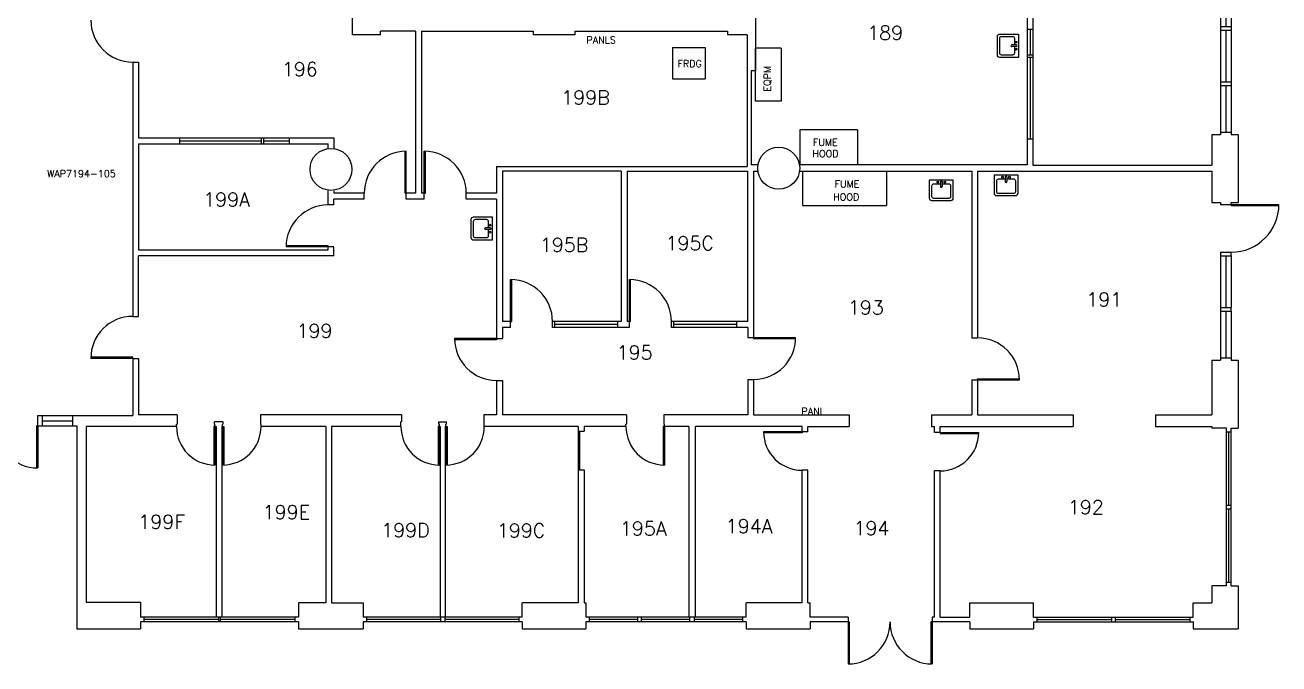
# Model space of a CAD drawing. Header units: inches. Extents: x -10292 to -5324, y 13582 to 17307.
# Drawn here: x -7176 to -6101, y 14631 to 15179 of the extents above; entities that cross this region are included whole.
import ezdxf
from ezdxf.enums import TextEntityAlignment as Align

# ---------------------------------------------------------------- set-up
doc = ezdxf.new("R2010")
doc.units = ezdxf.units.IN
doc.header["$MEASUREMENT"] = 0
doc.layers.get('0').update_dxf_attribs({"plot": 0})
for name, color, linetype in [('A-AREA-IDEN', 7, 'Continuous'), ('A-COLS', 1, 'Continuous'), ('A-DOOR', 3, 'Continuous'), ('A-EQPM', 9, 'Continuous'), ('A-FLOR-PFIX', 9, 'Continuous'), ('A-GLAZ', 5, 'Continuous'), ('A-WALL-FULL', 7, 'Continuous'), ('T-WIFI-WAPS', 8, 'Continuous')]:
    doc.layers.add(name, color=color, linetype=linetype)
doc.layers.get('0').off()
doc.styles.get("Standard").update_dxf_attribs({"font": 'romans.shx', "height": 12})

# ---------------------------------------------------------------- blocks, each defined once
blk = doc.blocks.new('SINKSQUARE')
at = {"layer": 'A-FLOR-PFIX'}
for p, q in [((-10, 0), (10, 0)), ((-0.8, -1.8), (-0.8, -5.8)), ((0.7, -1.8), (0.7, -5.8))]:
    blk.add_line(p, q, dxfattribs=at)
for points in [[(10, 0), (10, -16, -0.414214), (8, -18), (-8, -18, -0.414214), (-10, -16), (-10, 0)], [(0.7, -3.5), (6.5, -3.5, -0.414214), (8, -5), (8, -14.5, -0.414214), (6.5, -16), (-6.5, -16, -0.414214), (-8, -14.5), (-8, -5, -0.414214), (-6.5, -3.5), (-0.8, -3.5)]]:
    blk.add_lwpolyline(points, format="xyb", dxfattribs=at)
for centre in [(-3, -2), (3, -2)]:
    blk.add_circle(centre, 0.75, dxfattribs=at)
for centre, start, end in [((0, -1.8), 0, 180), ((0, -5.8), 180, 0)]:
    blk.add_arc(centre, 0.75, start, end, dxfattribs=at)
for tag, p in [('INFO_BLOCK_ID', (0, 0)), ('ROOM_NUMBER', (0, -9)), ('SM_DESCRIPTION', (0, -18)), ('HEIGHT', (0, -27)), ('COMMENT', (0, -36))]:
    blk.add_attdef(tag, text='', height=6).set_placement(p, align=Align.CENTER)

msp = doc.modelspace()

# ---------------------------------------------------------------- linework, layer by layer
at = {"layer": 'A-COLS'}
for centre in [(-6913.8, 15054.8), (-6529.8, 15055.8)]:
    msp.add_circle(centre, 18, dxfattribs=at)
at = {"layer": 'A-DOOR'}
for p, q in [((-6850.3, 15034.3), (-6850.3, 15070.3)), ((-6849.3, 15034.3), (-6849.3, 15070.3)), ((-6833.8, 15034.3), (-6833.8, 15070.3)), ((-6832.8, 15034.3), (-6832.8, 15070.3)), ((-6849.3, 15034.3), (-6850.3, 15034.3)), ((-6833.8, 15034.3), (-6832.8, 15034.3)), ((-6141.8, 15024.8), (-6100.8, 15024.8)), ((-6141.8, 15024.8), (-6141.8, 15023.8)), ((-6141.8, 15023.8), (-6100.8, 15023.8)), ((-6916.3, 14989.3), (-6952.3, 14989.3)), ((-6916.3, 14988.3), (-6952.3, 14988.3)), ((-6916.3, 14988.3), (-6916.3, 14989.3)), ((-6759.8, 14924.3), (-6759.8, 14960.3)), ((-6758.8, 14924.3), (-6758.8, 14960.3)), ((-6657.8, 14924.3), (-6657.8, 14960.3)), ((-6656.8, 14924.3), (-6656.8, 14960.3)), ((-6759.8, 14924.3), (-6758.8, 14924.3)), ((-6657.8, 14924.3), (-6656.8, 14924.3)), ((-6771.8, 14909.8), (-6807.8, 14909.8)), ((-6771.8, 14908.8), (-6807.8, 14908.8)), ((-6771.8, 14909.8), (-6771.8, 14908.8)), ((-6551.3, 14910.8), (-6515.3, 14910.8)), ((-6551.3, 14910.8), (-6551.3, 14909.8)), ((-6551.3, 14909.8), (-6515.3, 14909.8)), ((-7083.8, 14893.8), (-7119.8, 14893.8)), ((-7083.8, 14892.8), (-7083.8, 14893.8)), ((-7083.8, 14892.8), (-7119.8, 14892.8)), ((-6359.3, 14874.3), (-6359.3, 14875.3)), ((-6359.3, 14875.3), (-6323.3, 14875.3)), ((-6359.3, 14874.3), (-6323.3, 14874.3)), ((-7165.3, 14834.8), (-7166.3, 14834.8)), ((-7166.3, 14834.8), (-7166.3, 14798.8)), ((-7165.3, 14834.8), (-7165.3, 14798.8)), ((-7013.3, 14834.3), (-7014.3, 14834.3)), ((-7014.3, 14834.3), (-7014.3, 14801.3)), ((-7013.3, 14834.3), (-7013.3, 14801.3)), ((-7006.8, 14834.3), (-7006.8, 14801.3)), ((-7006.8, 14834.3), (-7005.8, 14834.3)), ((-7005.8, 14834.3), (-7005.8, 14801.3)), ((-6820.8, 14834.3), (-6821.8, 14834.3)), ((-6821.8, 14834.3), (-6821.8, 14801.3)), ((-6820.8, 14834.3), (-6820.8, 14801.3)), ((-6815.3, 14834.3), (-6815.3, 14801.3)), ((-6815.3, 14834.3), (-6814.3, 14834.3)), ((-6814.3, 14834.3), (-6814.3, 14801.3)), ((-6701.8, 14830.3), (-6701.8, 14797.3)), ((-6701.8, 14830.3), (-6700.8, 14830.3)), ((-6700.8, 14830.3), (-6700.8, 14797.3)), ((-6627.8, 14834.3), (-6628.8, 14834.3)), ((-6628.8, 14834.3), (-6628.8, 14801.3)), ((-6627.8, 14834.3), (-6627.8, 14801.3)), ((-6509.8, 14829.8), (-6542.8, 14829.8)), ((-6509.8, 14829.8), (-6509.8, 14828.8)), ((-6391.3, 14829.3), (-6358.3, 14829.3)), ((-6391.3, 14829.3), (-6391.3, 14828.3)), ((-6509.8, 14828.8), (-6542.8, 14828.8)), ((-6391.3, 14828.3), (-6358.3, 14828.3)), ((-6470.3, 14666.8), (-6470.3, 14630.8)), ((-6470.3, 14666.8), (-6469.3, 14666.8)), ((-6469.3, 14666.8), (-6469.3, 14630.8)), ((-6398.3, 14666.8), (-6399.3, 14666.8)), ((-6399.3, 14666.8), (-6399.3, 14630.8)), ((-6398.3, 14666.8), (-6398.3, 14630.8))]:
    msp.add_line(p, q, dxfattribs=at)
for centre, radius, start, end in [((-7083.8, 15182.8), 36, 180, 270), ((-6849.3, 15034.3), 36, 90, 180), ((-6833.8, 15034.3), 36, 0, 90), ((-6916.3, 14988.3), 36, 90, 180), ((-6141.8, 15024.8), 41, 270, 0), ((-6759.8, 14924.3), 36, 0, 90), ((-6657.8, 14924.3), 36, 0, 90), ((-7083.8, 14892.8), 36, 90, 180), ((-6771.8, 14909.8), 36, 180, 270), ((-6551.3, 14910.8), 36, 270, 0), ((-6359.3, 14874.3), 36, 0, 90), ((-7165.3, 14834.8), 36, 180, 270), ((-7013.3, 14834.3), 33, 180, 270), ((-7006.8, 14834.3), 33, 270, 0), ((-6820.8, 14834.3), 33, 180, 270), ((-6815.3, 14834.3), 33, 270, 0), ((-6627.8, 14834.3), 33, 180, 270), ((-6509.8, 14829.8), 33, 180, 270), ((-6391.3, 14829.3), 33, 270, 0), ((-6470.3, 14666.8), 36, 270, 0), ((-6398.3, 14666.8), 36, 180, 270)]:
    msp.add_arc(centre, radius, start, end, dxfattribs=at)
at = {"layer": 'A-EQPM'}
for p, q in [((-6620.8, 15159.3), (-6620.8, 15132.3)), ((-6620.8, 15159.3), (-6592.8, 15159.3)), ((-6592.8, 15159.3), (-6592.8, 15132.3)), ((-6527.8, 15158.8), (-6549.8, 15158.8)), ((-6549.8, 15113.3), (-6549.8, 15158.8)), ((-6527.8, 15158.8), (-6527.8, 15113.3)), ((-6620.8, 15132.3), (-6592.8, 15132.3)), ((-6527.8, 15113.3), (-6549.8, 15113.3)), ((-6511.8, 15088.8), (-6511.8, 15058.8)), ((-6462.3, 15088.8), (-6511.8, 15088.8)), ((-6462.3, 15088.8), (-6462.3, 15058.8)), ((-6509.3, 15053.3), (-6509.3, 15023.8)), ((-6437.3, 15053.3), (-6437.3, 15023.8)), ((-6509.3, 15023.8), (-6437.3, 15023.8))]:
    msp.add_line(p, q, dxfattribs=at)
at = {"layer": 'A-GLAZ'}
for p, q in [((-6150.9, 15217.3), (-6150.9, 15177.3)), ((-6146.4, 15217.3), (-6146.4, 15177.3)), ((-6141.9, 15217.3), (-6141.9, 15177.3)), ((-6316.8, 15174.8), (-6316.8, 15152.8)), ((-6314.3, 15174.8), (-6314.3, 15152.8)), ((-6311.8, 15174.8), (-6311.8, 15152.8)), ((-6150.9, 15174.3), (-6150.9, 15129.8)), ((-6146.4, 15174.3), (-6146.4, 15129.8)), ((-6141.9, 15174.3), (-6141.9, 15129.8)), ((-6316.8, 15150.8), (-6316.8, 15080.8)), ((-6314.3, 15150.8), (-6314.3, 15080.8)), ((-6311.8, 15150.8), (-6311.8, 15080.8)), ((-6150.9, 15126.8), (-6150.9, 15086.8)), ((-6146.4, 15126.8), (-6146.4, 15086.8)), ((-6141.9, 15126.8), (-6141.9, 15086.8)), ((-7043.3, 15081.8), (-6973.3, 15081.8)), ((-7043.3, 15079.3), (-6973.3, 15079.3)), ((-7043.3, 15076.8), (-6973.3, 15076.8)), ((-6971.3, 15081.8), (-6949.3, 15081.8)), ((-6971.3, 15079.3), (-6949.3, 15079.3)), ((-6971.3, 15076.8), (-6949.3, 15076.8)), ((-6150.8, 14980.8), (-6150.8, 14936.3)), ((-6146.3, 14980.8), (-6146.3, 14936.3)), ((-6141.8, 14980.8), (-6141.8, 14936.3)), ((-6150.8, 14933.3), (-6150.8, 14893.3)), ((-6146.3, 14933.3), (-6146.3, 14893.3)), ((-6141.8, 14933.3), (-6141.8, 14893.3)), ((-6667.8, 14924.3), (-6721.8, 14924.3)), ((-6667.8, 14921.8), (-6721.8, 14921.8)), ((-6667.8, 14919.3), (-6721.8, 14919.3)), ((-6565.8, 14924.3), (-6619.8, 14924.3)), ((-6565.8, 14921.8), (-6619.8, 14921.8)), ((-6565.8, 14919.3), (-6619.8, 14919.3)), ((-7161.3, 14843.8), (-7135.3, 14843.8)), ((-7161.3, 14839.3), (-7135.3, 14839.3)), ((-7161.3, 14834.8), (-7135.3, 14834.8)), ((-6145.8, 14766.8), (-6145.8, 14829.8)), ((-6143.8, 14766.8), (-6143.8, 14829.8)), ((-6141.8, 14766.8), (-6141.8, 14829.8)), ((-6145.8, 14700.8), (-6145.8, 14763.8)), ((-6143.8, 14700.8), (-6143.8, 14763.8)), ((-6141.8, 14700.8), (-6141.8, 14763.8)), ((-7010.3, 14670.8), (-7074.3, 14670.8)), ((-7010.3, 14668.8), (-7074.3, 14668.8)), ((-6944.8, 14670.8), (-7008.8, 14670.8)), ((-6944.8, 14668.8), (-7008.8, 14668.8)), ((-6819.8, 14670.8), (-6883.3, 14670.8)), ((-6819.8, 14668.8), (-6883.3, 14668.8)), ((-6752.8, 14670.8), (-6816.3, 14670.8)), ((-6752.8, 14668.8), (-6816.3, 14668.8)), ((-6650.8, 14670.8), (-6692.3, 14670.8)), ((-6650.8, 14668.8), (-6692.3, 14668.8)), ((-6606.3, 14670.8), (-6647.8, 14670.8)), ((-6606.3, 14668.8), (-6647.8, 14668.8)), ((-6560.8, 14670.8), (-6602.3, 14670.8)), ((-6560.8, 14668.8), (-6602.3, 14668.8)), ((-6308.3, 14670.8), (-6244.3, 14670.8)), ((-6308.3, 14668.8), (-6244.3, 14668.8)), ((-6241.3, 14670.8), (-6177.3, 14670.8)), ((-6241.3, 14668.8), (-6177.3, 14668.8)), ((-7010.3, 14666.8), (-7074.3, 14666.8)), ((-6944.8, 14666.8), (-7008.8, 14666.8)), ((-6819.8, 14666.8), (-6883.3, 14666.8)), ((-6752.8, 14666.8), (-6816.3, 14666.8)), ((-6650.8, 14666.8), (-6692.3, 14666.8)), ((-6606.3, 14666.8), (-6647.8, 14666.8)), ((-6560.8, 14666.8), (-6602.3, 14666.8)), ((-6308.3, 14666.8), (-6244.3, 14666.8)), ((-6241.3, 14666.8), (-6177.3, 14666.8))]:
    msp.add_line(p, q, dxfattribs=at)
at = {"layer": 'A-WALL-FULL'}
for p, q in [((-6549.8, 15196.3), (-6549.8, 15139.3)), ((-6895.3, 15170.3), (-6895.3, 15194.3)), ((-6316.8, 15193.3), (-6316.8, 15174.8)), ((-6311.8, 15193.3), (-6311.8, 15174.8)), ((-6841.3, 15173.3), (-6871.3, 15173.3)), ((-6871.3, 15170.3), (-6871.3, 15173.3)), ((-6841.3, 15173.3), (-6841.3, 15034.3)), ((-6836.3, 15173.3), (-6836.3, 15034.3)), ((-6836.3, 15173.3), (-6740.3, 15173.3)), ((-6740.3, 15173.3), (-6740.3, 15170.3)), ((-6704.8, 15173.3), (-6704.8, 15170.3)), ((-6704.8, 15173.3), (-6573.8, 15173.3)), ((-6573.8, 15173.3), (-6573.8, 15170.3)), ((-6311.8, 15174.8), (-6316.8, 15174.8)), ((-6150.9, 15177.3), (-6141.9, 15177.3)), ((-6150.9, 15177.3), (-6150.9, 15174.3)), ((-6150.9, 15174.3), (-6141.9, 15174.3)), ((-6141.9, 15177.3), (-6141.9, 15174.3)), ((-6871.3, 15170.3), (-6895.3, 15170.3)), ((-6704.8, 15170.3), (-6740.3, 15170.3)), ((-6556.8, 15170.3), (-6573.8, 15170.3)), ((-6556.8, 15170.3), (-6556.8, 15057.3)), ((-6311.8, 15152.8), (-6316.8, 15152.8)), ((-6316.8, 15152.8), (-6316.8, 15150.8)), ((-6311.8, 15152.8), (-6311.8, 15150.8)), ((-7083.8, 15146.8), (-7083.8, 14928.8)), ((-7083.8, 15146.8), (-7078.8, 15146.8)), ((-7078.8, 15146.8), (-7078.8, 15081.8)), ((-6311.8, 15150.8), (-6316.8, 15150.8)), ((-6549.8, 15139.3), (-6553.3, 15139.3)), ((-6553.3, 15139.3), (-6553.3, 15058.8)), ((-6150.9, 15129.8), (-6141.9, 15129.8)), ((-6150.9, 15129.8), (-6150.9, 15126.8)), ((-6150.9, 15126.8), (-6141.9, 15126.8)), ((-6141.9, 15129.8), (-6141.9, 15126.8)), ((-7078.8, 15081.8), (-7043.3, 15081.8)), ((-7078.8, 15076.8), (-7078.8, 14985.8)), ((-7078.8, 15076.8), (-7043.3, 15076.8)), ((-7043.3, 15076.8), (-7043.3, 15081.8)), ((-6973.3, 15081.8), (-6971.3, 15081.8)), ((-6973.3, 15076.8), (-6973.3, 15081.8)), ((-6973.3, 15076.8), (-6971.3, 15076.8)), ((-6971.3, 15076.8), (-6971.3, 15081.8)), ((-6949.3, 15081.8), (-6911.3, 15081.8)), ((-6949.3, 15076.8), (-6949.3, 15081.8)), ((-6949.3, 15076.8), (-6916.3, 15076.8)), ((-6916.3, 15073.1), (-6916.3, 15076.8)), ((-6911.3, 15081.8), (-6911.3, 15073.1)), ((-6316.8, 15080.8), (-6316.8, 15058.8)), ((-6311.8, 15080.8), (-6316.8, 15080.8)), ((-6311.8, 15080.8), (-6311.8, 15058.3)), ((-6158.3, 15084.3), (-6158.3, 15058.3)), ((-6150.9, 15084.3), (-6158.3, 15084.3)), ((-6150.9, 15086.8), (-6150.9, 15084.3)), ((-6150.9, 15086.8), (-6141.9, 15086.8)), ((-6141.9, 15086.8), (-6141.9, 15084.3)), ((-6135.8, 15084.3), (-6141.9, 15084.3)), ((-6135.8, 15084.3), (-6135.8, 15026.3)), ((-6771.8, 15057.3), (-6556.8, 15057.3)), ((-6771.8, 15057.3), (-6771.8, 15034.3)), ((-6548.1, 15058.8), (-6553.3, 15058.8)), ((-6316.8, 15058.8), (-6511.6, 15058.8)), ((-6311.8, 15058.3), (-6158.3, 15058.3)), ((-6766.8, 15053.3), (-6766.8, 14924.3)), ((-6664.8, 15053.3), (-6766.8, 15053.3)), ((-6664.8, 15053.3), (-6664.8, 14924.3)), ((-6659.8, 15053.3), (-6659.8, 14924.3)), ((-6659.8, 15053.3), (-6556.3, 15053.3)), ((-6556.3, 14924.3), (-6556.3, 15053.3)), ((-6551.3, 15053.3), (-6551.3, 14910.8)), ((-6551.3, 15053.3), (-6548.1, 15053.3)), ((-6511.5, 15053.3), (-6364.3, 15053.3)), ((-6364.3, 15053.3), (-6364.3, 14910.3)), ((-6359.3, 15053.3), (-6359.3, 14910.3)), ((-6359.3, 15053.3), (-6158.3, 15053.3)), ((-6158.3, 15053.3), (-6158.3, 15026.3)), ((-6916.3, 15024.3), (-6916.3, 15036.5)), ((-6911.3, 15036.5), (-6911.3, 15034.3)), ((-6885.3, 15034.3), (-6911.3, 15034.3)), ((-6885.3, 15029.3), (-6885.3, 15034.3)), ((-6849.3, 15029.3), (-6849.3, 15034.3)), ((-6841.3, 15034.3), (-6849.3, 15034.3)), ((-6833.8, 15034.3), (-6836.3, 15034.3)), ((-6833.8, 15029.3), (-6833.8, 15034.3)), ((-6771.8, 15034.3), (-6797.8, 15034.3)), ((-6797.8, 15029.3), (-6797.8, 15034.3)), ((-6911.3, 15024.3), (-6916.3, 15024.3)), ((-6911.3, 15024.3), (-6911.3, 15029.3)), ((-6885.3, 15029.3), (-6911.3, 15029.3)), ((-6833.8, 15029.3), (-6849.3, 15029.3)), ((-6771.8, 15029.3), (-6797.8, 15029.3)), ((-6771.8, 15029.3), (-6771.8, 14909.8)), ((-6158.3, 15026.3), (-6150.8, 15026.3)), ((-6150.8, 15026.3), (-6150.8, 15024.8)), ((-6150.8, 15024.8), (-6141.8, 15024.8)), ((-6141.8, 15026.3), (-6135.8, 15026.3)), ((-6141.8, 15024.8), (-6141.8, 15026.3)), ((-6556.3, 15022.2), (-6556.3, 15022.2)), ((-7078.8, 14985.8), (-6916.3, 14985.8)), ((-6911.3, 14980.8), (-7078.8, 14980.8)), ((-7078.8, 14928.8), (-7078.8, 14980.8)), ((-6916.3, 14985.8), (-6916.3, 14988.3)), ((-6911.3, 14988.3), (-6916.3, 14988.3)), ((-6911.3, 14980.8), (-6911.3, 14988.3)), ((-6150.8, 14983.8), (-6150.8, 14980.8)), ((-6150.8, 14983.8), (-6141.8, 14983.8)), ((-6150.8, 14980.8), (-6141.8, 14980.8)), ((-6141.8, 14980.8), (-6141.8, 14983.8)), ((-7083.8, 14928.8), (-7078.8, 14928.8)), ((-6150.8, 14936.3), (-6150.8, 14933.3)), ((-6150.8, 14936.3), (-6141.8, 14936.3)), ((-6150.8, 14933.3), (-6141.8, 14933.3)), ((-6141.8, 14933.3), (-6141.8, 14936.3)), ((-6759.8, 14924.3), (-6766.8, 14924.3)), ((-6759.8, 14919.3), (-6766.8, 14919.3)), ((-6766.8, 14919.3), (-6766.8, 14909.8)), ((-6759.8, 14919.3), (-6759.8, 14924.3)), ((-6723.8, 14919.3), (-6723.8, 14924.3)), ((-6721.8, 14924.3), (-6723.8, 14924.3)), ((-6721.8, 14919.3), (-6723.8, 14919.3)), ((-6721.8, 14919.3), (-6721.8, 14924.3)), ((-6667.8, 14919.3), (-6667.8, 14924.3)), ((-6664.8, 14924.3), (-6667.8, 14924.3)), ((-6657.8, 14919.3), (-6667.8, 14919.3)), ((-6657.8, 14924.3), (-6659.8, 14924.3)), ((-6657.8, 14919.3), (-6657.8, 14924.3)), ((-6621.8, 14919.3), (-6621.8, 14924.3)), ((-6619.8, 14924.3), (-6621.8, 14924.3)), ((-6619.8, 14919.3), (-6621.8, 14919.3)), ((-6619.8, 14919.3), (-6619.8, 14924.3)), ((-6556.3, 14924.3), (-6565.8, 14924.3)), ((-6565.8, 14919.3), (-6565.8, 14924.3)), ((-6556.3, 14919.3), (-6565.8, 14919.3)), ((-6556.3, 14919.3), (-6556.3, 14910.8)), ((-6771.8, 14909.8), (-6766.8, 14909.8)), ((-6556.3, 14910.8), (-6551.3, 14910.8)), ((-6364.3, 14910.3), (-6359.3, 14910.3)), ((-7083.8, 14892.8), (-7083.8, 14843.8)), ((-7083.8, 14892.8), (-7078.8, 14892.8)), ((-7078.8, 14892.8), (-7078.8, 14844.3)), ((-6158.3, 14891.3), (-6158.3, 14844.3)), ((-6158.3, 14891.3), (-6150.8, 14891.3)), ((-6150.8, 14893.3), (-6150.8, 14891.3)), ((-6150.8, 14893.3), (-6141.8, 14893.3)), ((-6141.8, 14893.3), (-6141.8, 14891.3)), ((-6141.8, 14891.3), (-6135.8, 14891.3)), ((-6135.8, 14891.3), (-6135.8, 14832.8)), ((-6771.8, 14873.8), (-6771.8, 14844.3)), ((-6771.8, 14873.8), (-6766.8, 14873.8)), ((-6766.8, 14873.8), (-6766.8, 14844.3)), ((-6556.3, 14874.8), (-6556.3, 14844.3)), ((-6556.3, 14874.8), (-6551.3, 14874.8)), ((-6551.3, 14874.8), (-6551.3, 14844.3)), ((-6364.3, 14874.3), (-6364.3, 14844.3)), ((-6364.3, 14874.3), (-6359.3, 14874.3)), ((-6359.3, 14874.3), (-6359.3, 14844.3)), ((-7165.3, 14834.8), (-7165.3, 14843.8)), ((-7165.3, 14843.8), (-7161.3, 14843.8)), ((-7161.3, 14834.8), (-7161.3, 14843.8)), ((-7135.3, 14843.8), (-7083.8, 14843.8)), ((-7135.3, 14834.8), (-7135.3, 14843.8)), ((-7045.8, 14844.3), (-7078.8, 14844.3)), ((-7045.8, 14844.3), (-7045.8, 14836.3)), ((-6853.3, 14844.3), (-6974.3, 14844.3)), ((-6974.3, 14844.3), (-6974.3, 14836.3)), ((-6853.3, 14844.3), (-6853.3, 14838.3)), ((-6771.8, 14844.3), (-6782.8, 14844.3)), ((-6782.8, 14844.3), (-6782.8, 14836.3)), ((-6660.3, 14844.3), (-6766.8, 14844.3)), ((-6660.3, 14844.3), (-6660.3, 14836.3)), ((-6556.3, 14844.3), (-6628.3, 14844.3)), ((-6628.3, 14844.3), (-6628.3, 14836.3)), ((-6551.3, 14844.3), (-6469.3, 14844.3)), ((-6469.3, 14844.3), (-6469.3, 14834.3)), ((-6398.8, 14844.3), (-6364.3, 14844.3)), ((-6398.8, 14844.3), (-6398.8, 14834.3)), ((-6359.3, 14844.3), (-6277.3, 14844.3)), ((-6277.3, 14844.3), (-6277.3, 14834.3)), ((-6206.8, 14844.3), (-6158.3, 14844.3)), ((-6206.8, 14844.3), (-6206.8, 14834.3)), ((-7165.3, 14834.8), (-7161.3, 14834.8)), ((-7135.3, 14834.8), (-7131.8, 14834.8)), ((-7131.8, 14834.8), (-7131.8, 14660.8)), ((-7046.3, 14834.3), (-7123.8, 14834.3)), ((-7123.8, 14834.3), (-7123.8, 14683.8)), ((-7046.3, 14836.3), (-7045.8, 14836.3)), ((-7046.3, 14834.3), (-7046.3, 14836.3)), ((-7006.3, 14838.3), (-7013.8, 14838.3)), ((-7013.8, 14836.3), (-7013.8, 14838.3)), ((-7013.3, 14836.3), (-7013.8, 14836.3)), ((-7013.3, 14834.3), (-7013.3, 14836.3)), ((-7012.3, 14834.3), (-7013.3, 14834.3)), ((-7012.3, 14834.3), (-7012.3, 14670.8)), ((-7007.3, 14834.3), (-7007.3, 14670.8)), ((-7006.8, 14834.3), (-7007.3, 14834.3)), ((-7006.3, 14836.3), (-7006.8, 14836.3)), ((-7006.8, 14834.3), (-7006.8, 14836.3)), ((-7006.3, 14836.3), (-7006.3, 14838.3)), ((-6974.3, 14836.3), (-6973.8, 14836.3)), ((-6973.8, 14834.3), (-6973.8, 14836.3)), ((-6918.3, 14834.3), (-6973.8, 14834.3)), ((-6918.3, 14834.3), (-6918.3, 14683.3)), ((-6853.8, 14834.3), (-6913.3, 14834.3)), ((-6913.3, 14834.3), (-6913.3, 14683.3)), ((-6853.8, 14834.3), (-6853.8, 14838.3)), ((-6853.3, 14838.3), (-6853.8, 14838.3)), ((-6821.3, 14838.3), (-6814.8, 14838.3)), ((-6821.3, 14836.3), (-6821.3, 14838.3)), ((-6820.8, 14836.3), (-6821.3, 14836.3)), ((-6820.8, 14834.3), (-6820.8, 14836.3)), ((-6820.8, 14834.3), (-6820.3, 14834.3)), ((-6820.3, 14834.3), (-6820.3, 14670.8)), ((-6815.8, 14834.3), (-6815.8, 14670.8)), ((-6815.8, 14834.3), (-6815.3, 14834.3)), ((-6814.8, 14836.3), (-6815.3, 14836.3)), ((-6815.3, 14834.3), (-6815.3, 14836.3)), ((-6814.8, 14836.3), (-6814.8, 14838.3)), ((-6782.3, 14834.3), (-6782.3, 14836.3)), ((-6701.8, 14834.3), (-6782.3, 14834.3)), ((-6701.8, 14834.3), (-6701.8, 14830.3)), ((-6701.8, 14830.3), (-6696.8, 14830.3)), ((-6696.8, 14834.3), (-6696.8, 14830.3)), ((-6660.8, 14834.3), (-6696.8, 14834.3)), ((-6660.8, 14834.3), (-6660.8, 14836.3)), ((-6660.3, 14836.3), (-6660.8, 14836.3)), ((-6628.3, 14836.3), (-6627.8, 14836.3)), ((-6627.8, 14834.3), (-6627.8, 14836.3)), ((-6606.8, 14834.3), (-6627.8, 14834.3)), ((-6606.8, 14834.3), (-6606.8, 14670.8)), ((-6509.8, 14834.3), (-6601.3, 14834.3)), ((-6601.3, 14670.8), (-6601.3, 14834.3)), ((-6509.8, 14829.8), (-6509.8, 14834.3)), ((-6504.8, 14829.8), (-6509.8, 14829.8)), ((-6504.8, 14834.3), (-6469.3, 14834.3)), ((-6504.8, 14829.8), (-6504.8, 14834.3)), ((-6398.8, 14834.3), (-6396.3, 14834.3)), ((-6396.3, 14829.3), (-6396.3, 14834.3)), ((-6391.3, 14829.3), (-6396.3, 14829.3)), ((-6391.3, 14834.3), (-6277.3, 14834.3)), ((-6391.3, 14829.3), (-6391.3, 14834.3)), ((-6206.8, 14834.3), (-6158.3, 14834.3)), ((-6158.3, 14834.3), (-6158.3, 14832.8)), ((-6145.8, 14832.8), (-6158.3, 14832.8)), ((-6145.8, 14829.8), (-6145.8, 14832.8)), ((-6145.8, 14829.8), (-6141.8, 14829.8)), ((-6141.8, 14829.8), (-6141.8, 14832.8)), ((-6141.8, 14832.8), (-6135.8, 14832.8)), ((-6701.8, 14797.3), (-6701.8, 14683.3)), ((-6701.8, 14797.3), (-6696.8, 14797.3)), ((-6696.8, 14797.3), (-6696.8, 14683.3)), ((-6509.8, 14683.3), (-6509.8, 14796.8)), ((-6504.8, 14796.8), (-6509.8, 14796.8)), ((-6504.8, 14683.3), (-6504.8, 14796.8)), ((-6396.3, 14670.8), (-6396.3, 14796.3)), ((-6391.3, 14796.3), (-6396.3, 14796.3)), ((-6391.3, 14670.8), (-6391.3, 14796.3)), ((-6145.8, 14766.8), (-6141.8, 14766.8)), ((-6145.8, 14763.8), (-6145.8, 14766.8)), ((-6141.8, 14763.8), (-6141.8, 14766.8)), ((-6145.8, 14763.8), (-6141.8, 14763.8)), ((-6145.8, 14697.8), (-6145.8, 14700.8)), ((-6145.8, 14700.8), (-6141.8, 14700.8)), ((-6141.8, 14697.8), (-6141.8, 14700.8)), ((-6145.8, 14697.8), (-6158.3, 14697.8)), ((-6158.3, 14697.8), (-6158.3, 14683.3)), ((-6141.8, 14697.8), (-6135.8, 14697.8)), ((-6135.8, 14697.8), (-6135.8, 14660.8)), ((-7123.8, 14683.8), (-7077.3, 14683.8)), ((-7077.3, 14683.8), (-7077.3, 14670.8)), ((-6918.3, 14683.3), (-6941.8, 14683.3)), ((-6941.8, 14683.3), (-6941.8, 14670.8)), ((-6913.3, 14683.3), (-6886.3, 14683.3)), ((-6886.3, 14683.3), (-6886.3, 14670.8)), ((-6701.8, 14683.3), (-6749.8, 14683.3)), ((-6749.8, 14670.8), (-6749.8, 14683.3)), ((-6696.8, 14683.3), (-6695.3, 14683.3)), ((-6695.3, 14683.3), (-6695.3, 14670.8)), ((-6509.8, 14683.3), (-6557.8, 14683.3)), ((-6557.8, 14670.8), (-6557.8, 14683.3)), ((-6504.8, 14683.3), (-6502.8, 14683.3)), ((-6502.8, 14670.8), (-6502.8, 14683.3)), ((-6365.8, 14683.3), (-6311.3, 14683.3)), ((-6365.8, 14670.8), (-6365.8, 14683.3)), ((-6311.3, 14670.8), (-6311.3, 14683.3)), ((-6174.3, 14670.8), (-6174.3, 14683.3)), ((-6174.3, 14683.3), (-6158.3, 14683.3)), ((-7074.3, 14670.8), (-7077.3, 14670.8)), ((-7074.3, 14670.8), (-7074.3, 14666.8)), ((-7008.8, 14670.8), (-7010.3, 14670.8)), ((-7010.3, 14670.8), (-7010.3, 14666.8)), ((-7008.8, 14670.8), (-7008.8, 14666.8)), ((-6941.8, 14670.8), (-6944.8, 14670.8)), ((-6944.8, 14670.8), (-6944.8, 14666.8)), ((-6883.3, 14670.8), (-6886.3, 14670.8)), ((-6883.3, 14670.8), (-6883.3, 14666.8)), ((-6816.3, 14670.8), (-6819.8, 14670.8)), ((-6819.8, 14670.8), (-6819.8, 14666.8)), ((-6816.3, 14670.8), (-6816.3, 14666.8)), ((-6749.8, 14670.8), (-6752.8, 14670.8)), ((-6752.8, 14670.8), (-6752.8, 14666.8)), ((-6692.3, 14670.8), (-6695.3, 14670.8)), ((-6692.3, 14670.8), (-6692.3, 14666.8)), ((-6650.8, 14670.8), (-6650.8, 14666.8)), ((-6647.8, 14670.8), (-6650.8, 14670.8)), ((-6647.8, 14670.8), (-6647.8, 14666.8)), ((-6602.3, 14670.8), (-6606.3, 14670.8)), ((-6606.3, 14670.8), (-6606.3, 14666.8)), ((-6602.3, 14670.8), (-6602.3, 14666.8)), ((-6557.8, 14670.8), (-6560.8, 14670.8)), ((-6560.8, 14670.8), (-6560.8, 14666.8)), ((-6470.3, 14670.8), (-6502.8, 14670.8)), ((-6470.3, 14670.8), (-6470.3, 14666.8)), ((-6396.3, 14670.8), (-6398.3, 14670.8)), ((-6398.3, 14670.8), (-6398.3, 14666.8)), ((-6391.3, 14670.8), (-6365.8, 14670.8)), ((-6311.3, 14670.8), (-6308.3, 14670.8)), ((-6308.3, 14670.8), (-6308.3, 14666.8)), ((-6244.3, 14670.8), (-6241.3, 14670.8)), ((-6244.3, 14670.8), (-6244.3, 14666.8)), ((-6241.3, 14670.8), (-6241.3, 14666.8)), ((-6177.3, 14670.8), (-6174.3, 14670.8)), ((-6177.3, 14670.8), (-6177.3, 14666.8)), ((-7131.8, 14660.8), (-7077.3, 14660.8)), ((-7074.3, 14666.8), (-7077.3, 14666.8)), ((-7077.3, 14666.8), (-7077.3, 14660.8)), ((-7008.8, 14666.8), (-7010.3, 14666.8)), ((-6941.8, 14666.8), (-6944.8, 14666.8)), ((-6941.8, 14666.8), (-6941.8, 14660.8)), ((-6941.8, 14660.8), (-6886.3, 14660.8)), ((-6883.3, 14666.8), (-6886.3, 14666.8)), ((-6886.3, 14666.8), (-6886.3, 14660.8)), ((-6816.3, 14666.8), (-6819.8, 14666.8)), ((-6749.8, 14666.8), (-6752.8, 14666.8)), ((-6749.8, 14666.8), (-6749.8, 14660.8)), ((-6749.8, 14660.8), (-6695.3, 14660.8)), ((-6692.3, 14666.8), (-6695.3, 14666.8)), ((-6695.3, 14666.8), (-6695.3, 14660.8)), ((-6647.8, 14666.8), (-6650.8, 14666.8)), ((-6602.3, 14666.8), (-6606.3, 14666.8)), ((-6557.8, 14666.8), (-6560.8, 14666.8)), ((-6557.8, 14666.8), (-6557.8, 14660.8)), ((-6557.8, 14660.8), (-6502.8, 14660.8)), ((-6470.3, 14666.8), (-6502.8, 14666.8)), ((-6502.8, 14666.8), (-6502.8, 14660.8)), ((-6502.8, 14660.8), (-6502.8, 14660.8)), ((-6365.8, 14666.8), (-6398.3, 14666.8)), ((-6365.8, 14666.8), (-6365.8, 14660.8)), ((-6365.8, 14660.8), (-6311.3, 14660.8)), ((-6311.3, 14666.8), (-6308.3, 14666.8)), ((-6311.3, 14666.8), (-6311.3, 14660.8)), ((-6244.3, 14666.8), (-6241.3, 14666.8)), ((-6177.3, 14666.8), (-6174.3, 14666.8)), ((-6174.3, 14666.8), (-6174.3, 14660.8)), ((-6174.3, 14660.8), (-6135.8, 14660.8))]:
    msp.add_line(p, q, dxfattribs=at)

# ---------------------------------------------------------------- block references
at = {"layer": 'A-FLOR-PFIX', "rotation": 270}
for p in [(-6324.2, 15160.8), (-6775.5, 15004)]:
    msp.add_blockref('SINKSQUARE', p, dxfattribs=at)
at = {"layer": 'A-FLOR-PFIX'}
for p in [(-6390.4, 15045.9), (-6334.8, 15050.1)]:
    msp.add_blockref('SINKSQUARE', p, dxfattribs=at)

# ---------------------------------------------------------------- texts
at = {"layer": 'A-AREA-IDEN', "char_height": 12, "attachment_point": 5}
for s, insert in [('189', (-6438.5, 15172)), ('196', (-6940.6, 15140.6)), ('199B', (-6695.5, 15116.5)), ('199A', (-7003.4, 15029)), ('195B', (-6713.9, 14990)), ('195C', (-6606.1, 14991.6)), ('191', (-6250.6, 14943.2)), ('193', (-6455.1, 14936.4)), ('199', (-6928, 14916.4)), ('195', (-6653.4, 14897.8)), ('199E', (-6952.1, 14760.9)), ('192', (-6266.4, 14765.3)), ('199F', (-7059, 14752.5)), ('194A', (-6555.2, 14748.9)), ('199D', (-6849.9, 14745.6)), ('199C', (-6750.8, 14745.1)), ('195A', (-6646, 14746.9)), ('194', (-6450.3, 14747.1))]:
    msp.add_mtext(s, dxfattribs=dict(at, insert=insert))
at = {"layer": 'A-EQPM'}
for s, p in [('PANLS', (-6694.7, 15162.8)), ('FRDG', (-6616.6, 15142.5)), ('FUME', (-6500.5, 15075.1)), (' HOOD', (-6505, 15065.2)), ('FUME', (-6481.9, 15039.3)), ('HOOD', (-6483.1, 15028.2)), ('PANL', (-6510.3, 14844.3))]:
    msp.add_text(s, height=6, dxfattribs=at).set_placement(p)
msp.add_text('EQPM', height=6, rotation=90, dxfattribs=at).set_placement((-6536.6, 15121.4))
at = {"layer": 'T-WIFI-WAPS', "insert": (-7127.8, 15051), "char_height": 6, "attachment_point": 5}
msp.add_mtext('WAP7194-105', dxfattribs=at)

doc.saveas('drawing.dxf')
